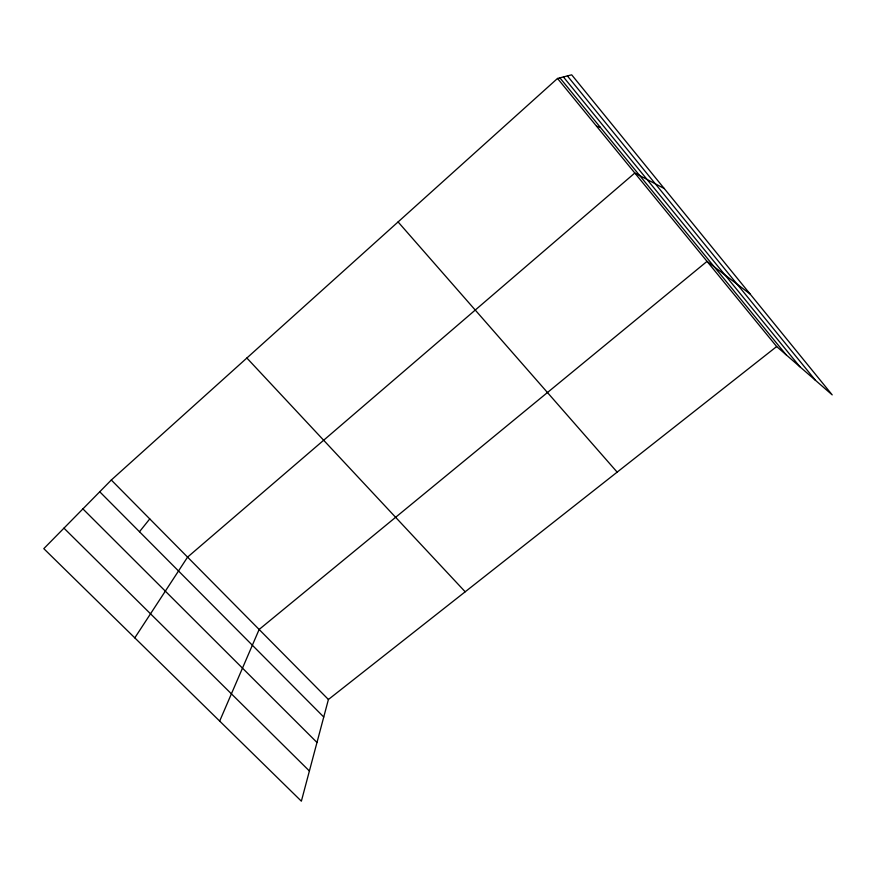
<?xml version="1.0" encoding="UTF-8"?>
<svg xmlns="http://www.w3.org/2000/svg" width="876" height="876" viewBox="0 0 876 876"><rect width="100%" height="100%" fill="white"/><g stroke="black" fill="none" stroke-linecap="round" stroke-linejoin="round"><path stroke-width="1.31" d="M776.662 346.546L328.412 699.486L301.366 801.179L43.8 548.65L111.296 480.026L557.519 78.457L571.678 74.821L832.2 394.879L776.662 346.546L557.519 78.457M219.668 721.09L259.143 629.461L707.042 261.376L750.064 293.975M134.794 637.859L187.573 557.125L634.815 173.021L664.238 188.526M139.481 531.732L149.763 518.91M596.545 126.199L600.235 127.228M63.959 528.151L309.392 770.99M82.902 508.89L316.981 742.476M99.744 491.775L323.748 717.017M111.296 480.026L328.412 699.486M246.868 358.021L465.189 591.793M398.087 221.935L617.153 472.131M567.385 75.916L815.479 380.326M563.399 76.946L799.865 366.737M559.895 77.844L786.079 354.736"/></g></svg>
